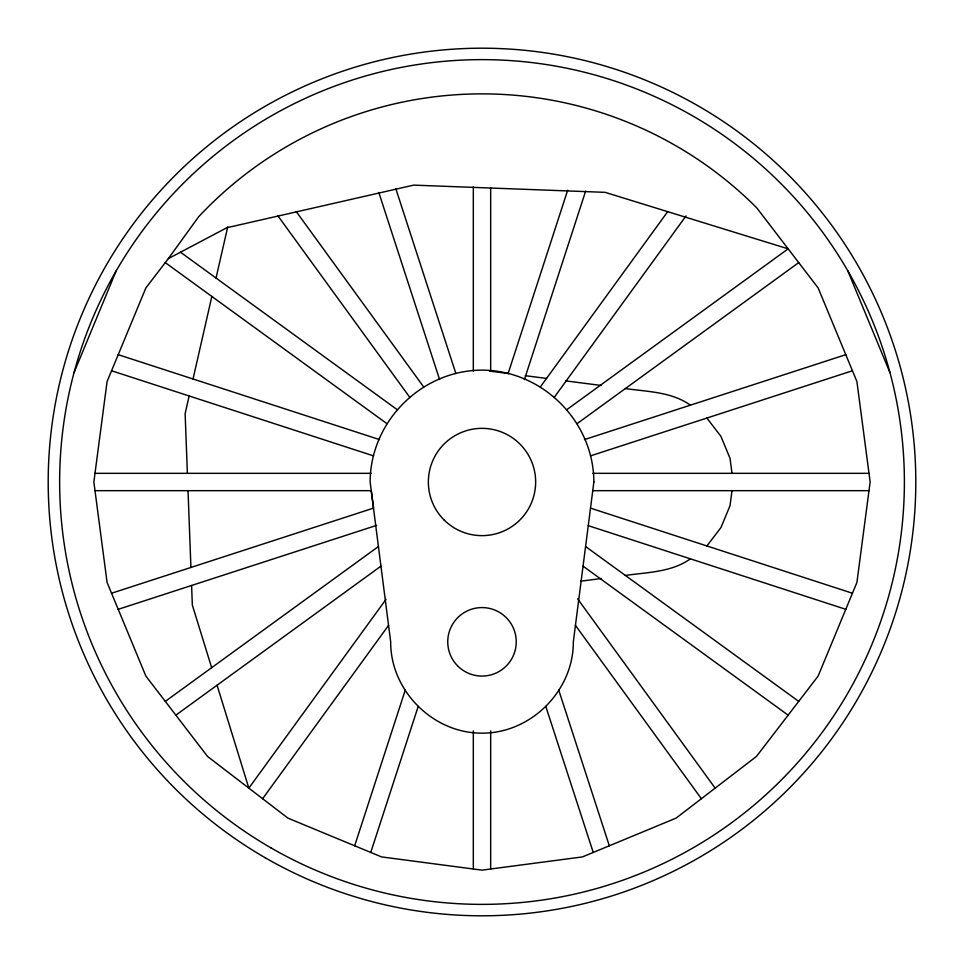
<?xml version="1.0" encoding="UTF-8"?>
<svg xmlns="http://www.w3.org/2000/svg" width="964" height="964" viewBox="0 0 964 964"><rect width="100%" height="100%" fill="white"/><g stroke="black" fill="none" stroke-linecap="round" stroke-linejoin="round"><path stroke-width="1.45" d="M732.001 490.676L730.037 505.642L720.915 527.657L706.877 545.949M189.161 395.975L185.124 413.652L187.377 473.324M193.029 378.985L211.851 296.454M216.044 278.054L227.721 226.877M354.68 845.777L405.242 690.152M508.112 373.562L567.663 190.282M370.754 852.441L418.207 706.407M524.416 379.515L585.618 191.185M74.011 372.682L116.21 270.812M168.351 258.629L198.68 216.707A388.143 388.143 0 0 1 756.68 207.778L818.135 287.935L856.912 381.539L870.143 482L856.912 582.461L818.135 676.065L756.451 756.451L676.065 818.135L582.461 856.912L482 870.143L381.539 856.912L287.935 818.135L207.549 756.451L145.865 676.065L107.088 582.461L93.857 482L107.088 381.539L145.865 287.935L168.351 258.629L226.877 227.721L413.652 185.124L605.091 192.342L788.142 248.845L566.483 409.893M386.01 599.367L248.845 788.142L217.069 685.211M540.334 386.95L667.751 211.562M262.618 798.71L388.564 625.371M554.107 397.517L686.055 215.9M690.417 558.843C671.414 572.291 647.567 572.242 625.371 575.436M165.29 701.382L378.43 546.528M175.858 715.155L380.949 566.145M577.05 423.666L798.71 262.618M111.559 593.246L373.562 508.112L371.273 490.676L95.002 490.676M584.485 439.584L845.777 354.68M118.223 609.32L376.671 525.344M590.438 455.888L852.441 370.754M580.581 581.196L601.488 578.508M95.002 473.324L371.273 473.324M592.727 473.324L868.998 473.324M592.764 490.676L868.998 490.676M489.471 371.08L508.884 373.586M525.32 375.695L546.528 378.418M565.639 380.876L601.488 385.492M625.371 388.564C647.567 391.758 671.414 391.709 690.417 405.157M118.223 354.68L379.515 439.584M590.51 508.136L852.441 593.246M111.559 370.754L373.562 455.888M588.257 525.645L845.777 609.32M180.485 252.219L397.517 409.893M585.582 546.528L798.71 701.382M165.29 262.618L386.95 423.666M583.051 566.145L788.142 715.155M706.877 418.051L720.915 436.343L730.037 458.358L732.001 473.324M296.249 211.574L423.666 386.95M577.605 598.837L715.155 788.142M277.765 215.647L409.893 397.517M575.436 625.371L701.382 798.71M847.79 270.812L889.989 372.682M395.879 188.872L455.888 373.562M558.65 689.838L609.32 845.777M378.804 192.463L439.584 379.515M545.805 706.455L593.246 852.441M211.658 667.691L192.342 605.091L191.595 585.485M188.028 490.676L190.92 567.459M490.676 188.028L490.676 371.273M490.676 730.881L490.676 868.998M473.324 186.594L473.324 371.273M473.324 730.869L473.324 868.998M593.872 482L573.327 641.819C573.628 690.694 530.875 733.459 482 733.146C433.125 733.459 390.372 690.694 390.673 641.819L370.128 482C370.321 421.401 421.401 370.321 482 370.128C542.599 370.321 593.679 421.401 593.872 482M457.779 666.04A34.246 34.246 0 0 0 515.077 650.688A34.246 34.246 0 0 0 473.131 608.742A34.246 34.246 0 0 0 457.779 666.04M265.1 857.683A433.8 433.8 0 0 0 915.8 482A433.8 433.8 0 0 0 265.1 106.317A433.8 433.8 0 0 0 265.1 857.683M270.812 847.79A422.389 422.389 0 0 0 904.389 482A422.389 422.389 0 0 0 270.812 116.21A422.389 422.389 0 0 0 270.812 847.79M444.067 519.933A53.659 53.659 0 0 0 533.827 495.882A53.659 53.659 0 0 0 468.118 430.173A53.659 53.659 0 0 0 444.067 519.933"/></g></svg>
